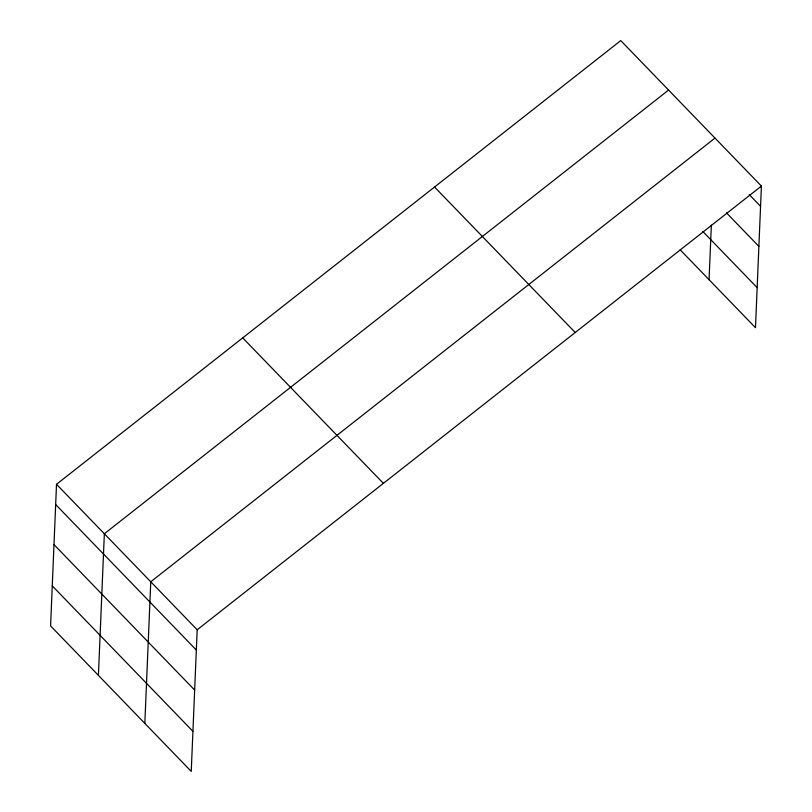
<?xml version="1.0" encoding="UTF-8"?>
<svg xmlns="http://www.w3.org/2000/svg" width="812" height="812" viewBox="0 0 812 812"><rect width="100%" height="100%" fill="white"/><g stroke="black" fill="none" stroke-linecap="round" stroke-linejoin="round"><path stroke-width="1.22" d="M56.515 484.297L50.588 625.91L191.246 771.4L197.184 629.787L56.515 484.297L620.754 40.6L761.412 186.09L755.485 327.703L680.162 249.791M98.414 675.381L104.342 533.768L668.581 90.061M144.83 723.39L150.768 581.778L714.996 138.081M709.059 279.693L711.353 225.076M197.184 629.787L761.412 186.09M749.182 194.555L760.57 206.339M726.486 212.866L758.885 246.381M702.857 231.491L757.16 287.651M434.552 187.024L575.221 332.504M242.717 337.883L383.386 483.363M55.673 504.546L196.331 650.036M53.988 544.598L194.657 690.088M52.262 585.868L192.931 731.348"/></g></svg>
